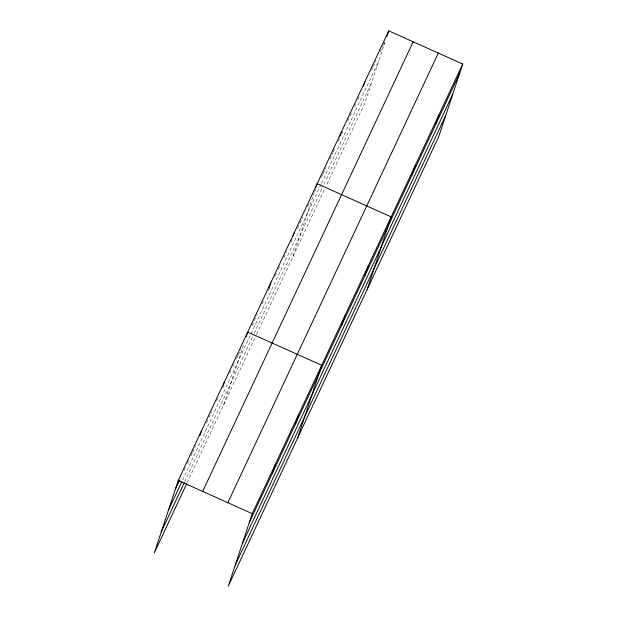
<?xml version="1.0" encoding="UTF-8"?>
<svg xmlns="http://www.w3.org/2000/svg" width="617" height="617" viewBox="0 0 617 617"><rect width="100%" height="100%" fill="white"/><g stroke="black" fill="none" stroke-linecap="round" stroke-linejoin="round"><path stroke-width="0.46" stroke-dasharray="3.08 2.31" d="M223.732 404.598L244.101 343.006M293.191 256.225L312.958 196.453M313.259 195.543L314.161 192.812M385.124 41.755L364.755 103.347L325.938 186.265M184.182 470.47L185.401 467.871M187.429 463.529L188.648 460.93M191.085 455.724L192.303 453.117M192.712 452.253L195.558 446.176M206.525 422.753L208.554 418.411M208.962 417.547L211.801 411.47M216.675 401.058L217.894 398.451M222.768 388.039L223.986 385.44M229.678 373.293L230.897 370.686M232.925 366.351L234.144 363.745M236.581 358.539L237.8 355.94M238.208 355.068L241.046 348.998M252.014 325.568L254.05 321.233M254.451 320.362L257.297 314.284M262.171 303.873L263.39 301.273M268.264 290.862L269.482 288.255M275.167 276.108L276.385 273.508M278.421 269.166L279.64 266.567M283.697 257.891L286.543 251.813M291.008 242.273L292.635 238.794M297.51 228.383L299.538 224.048M299.947 223.177L302.793 217.107M307.667 206.695L308.886 204.088M314.57 191.949L315.781 189.357M321.442 177.264L322.652 174.673M323.061 173.809L325.892 167.762M329.933 159.124L332.764 153.078M333.165 152.214L335.185 147.895M338.425 140.992L339.635 138.401M341.656 134.082L342.867 131.49M347.718 121.125L349.746 116.806M350.147 115.942L351.358 113.351M354.598 106.44L355.808 103.849M357.829 99.53L359.85 95.211M371.573 70.168L372.791 67.577M373.192 66.713L376.023 60.667M380.064 52.029L382.895 45.982M383.304 45.118L384.514 42.527M182.539 480.119L320.987 184.367M321.395 183.504L378.807 60.867M184.753 481.723L253.803 334.213M254.212 333.35L323.161 186.064M323.964 184.336L371.673 82.423M187.175 482.695L256.225 335.185M256.633 334.314L325.537 187.128"/><path stroke-width="0.93" d="M462.727 64.021L252.245 513.653L228.267 586.15L438.749 136.527L462.727 64.021L388.733 30.85L178.251 480.473L154.273 552.979L186.766 483.558M199.9 435.563L201.404 431.013M223.354 385.193L224.557 381.561M246.206 336.643L247.71 332.1L321.704 365.272L297.726 437.777M269.058 288.093L270.863 282.64M293.114 235.91L294.016 233.18M315.966 187.36L317.169 183.719L391.163 216.899L367.184 289.396M339.82 136.403L341.024 132.763M363.374 86.349L364.878 81.806M386.928 36.303L388.733 30.85M272.39 473.278L275.398 464.192M295.543 423.817L298.551 414.732M341.849 324.904L344.857 315.811M365.002 275.444L368.01 266.359M412.009 175.027L415.017 165.942M435.864 124.071L438.872 114.986M175.243 489.566L179.717 480.018M168.325 510.49L181.73 481.854M161.191 532.047L184.344 482.594M202.669 491.425L413.151 41.794M227.827 502.701L438.309 53.077M249.237 522.738L459.719 73.114M242.319 543.662L452.801 94.039M235.185 565.226L445.667 115.595M178.251 480.473L252.245 513.653"/></g></svg>
